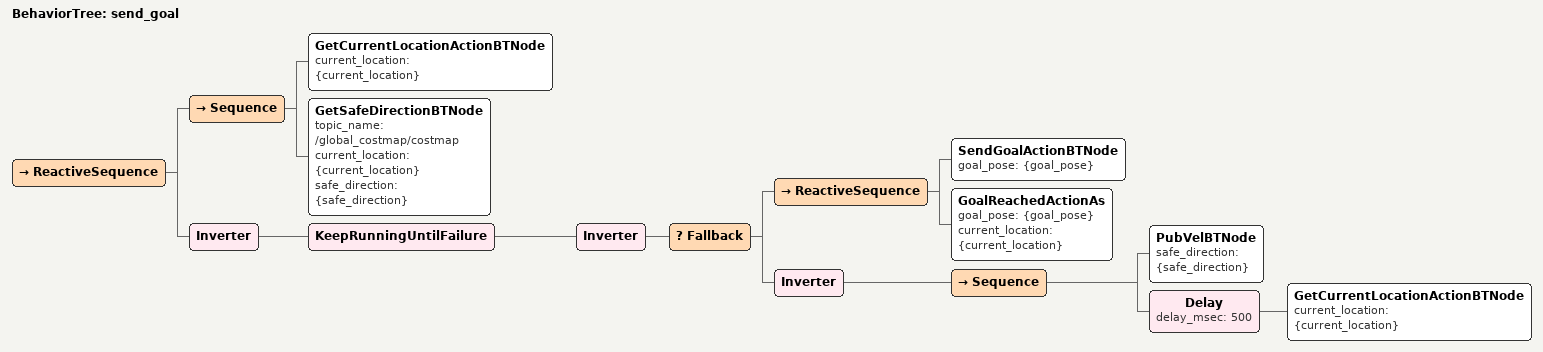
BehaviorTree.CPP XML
<BehaviorTree ID="send_goal">
    <ReactiveSequence>
        <Sequence>
            <GetCurrentLocationActionBTNode current_location="{current_location}"/>
            <GetSafeDirectionBTNode topic_name="/global_costmap/costmap" current_location="{current_location}" safe_direction="{safe_direction}"/>
        </Sequence>
        <Inverter>
            <KeepRunningUntilFailure>
                <Inverter>
                    <Fallback>
                        <ReactiveSequence>
                            <SendGoalActionBTNode goal_pose="{goal_pose}"/>
                            <GoalReachedActionAs goal_pose="{goal_pose}" current_location="{current_location}"/>
                        </ReactiveSequence>
                        <Inverter>
                            <Sequence>
                                <PubVelBTNode safe_direction="{safe_direction}"/>
                                <Delay delay_msec="500">
                                    <GetCurrentLocationActionBTNode current_location="{current_location}"/>
                                </Delay>
                            </Sequence>
                        </Inverter>
                    </Fallback>
                </Inverter>
            </KeepRunningUntilFailure>
        </Inverter>
    </ReactiveSequence>
</BehaviorTree>
